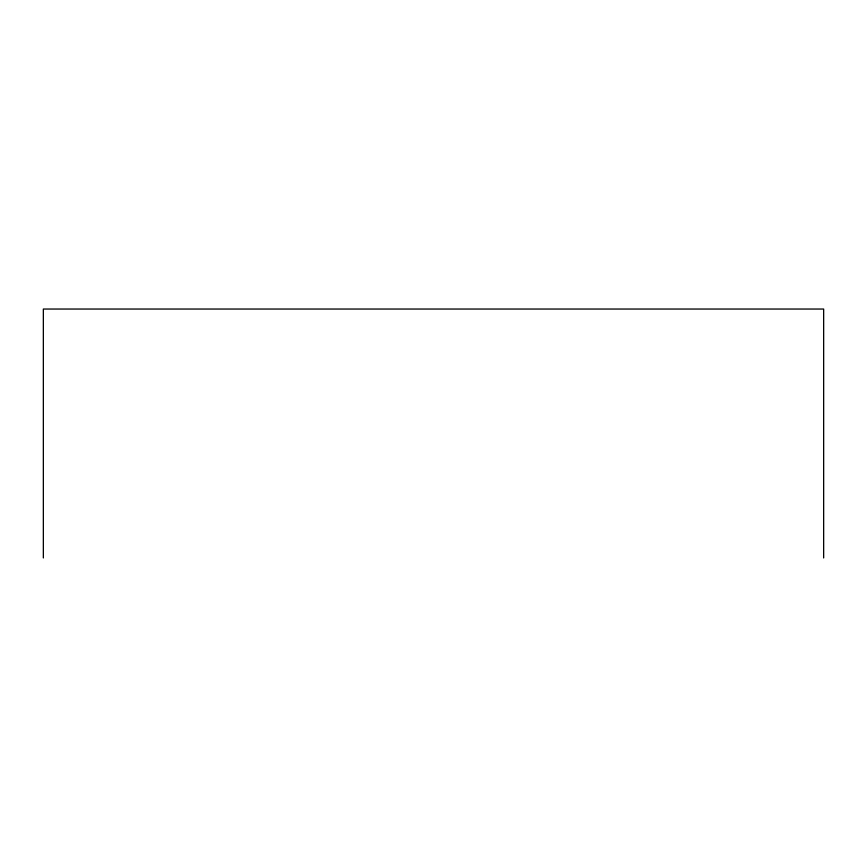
<?xml version="1.0" encoding="UTF-8"?>
<svg xmlns="http://www.w3.org/2000/svg" width="867" height="867" viewBox="0 0 867 867"><rect width="100%" height="100%" fill="white"/><g stroke="black" fill="none" stroke-linecap="round" stroke-linejoin="round"><path stroke-width="1.3" d="M823.65 557.958L823.65 309.042L43.35 309.042L43.35 557.958"/></g></svg>
